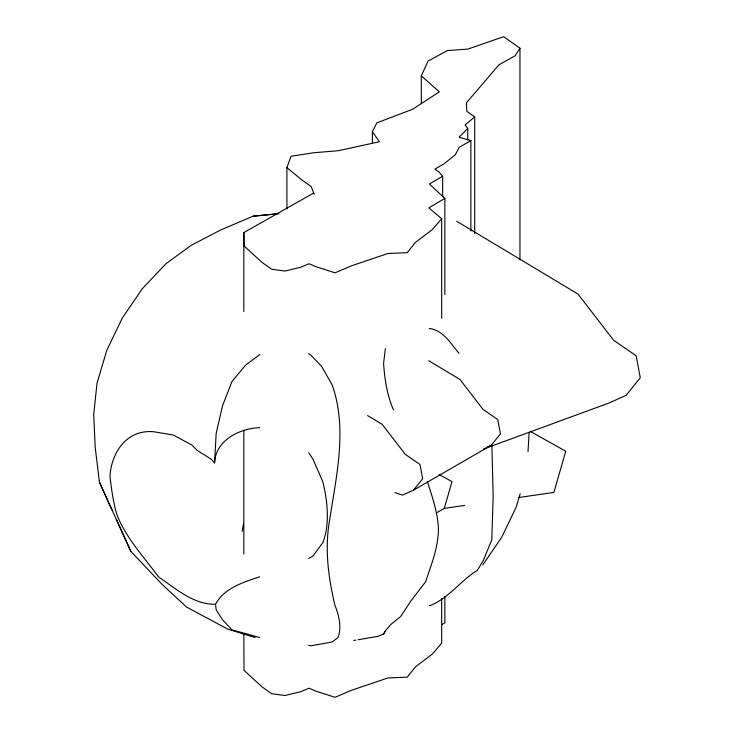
<?xml version="1.0" encoding="UTF-8"?>
<svg xmlns="http://www.w3.org/2000/svg" width="734" height="734" viewBox="0 0 734 734"><rect width="100%" height="100%" fill="white"/><g stroke="black" fill="none" stroke-linecap="round" stroke-linejoin="round"><path stroke-width="1.1" d="M529.141 432.445L528.003 451.731M259.689 637.525L232.008 629.864L222.475 619.707L216.172 609.826L215.53 604.311C193.381 604.623 176.041 588.705 158.737 577.107L158.535 576.878C143.791 556.877 126.019 537.976 116.853 514.607C113.265 502.047 111.366 489.092 109.972 476.127C111.531 452.08 126.945 429.298 153.718 431.739L173.362 435.033L191.923 445.07L197.18 450.392L211.328 459.319L214.576 462.906L216.172 433.372L222.475 405.92L232.008 381.423L245.56 365.147L259.882 354.54M385.35 348.696L383.588 363.413C384.644 379.239 387.057 395.25 393.47 409.856M214.576 462.906C215.328 440.519 239.642 428.261 259.689 427.656M242.11 531.398L243.532 523.764M436.4 512.91L444.281 508.368L451.988 481.614L439.07 474.467M520.158 493.835L516.259 506.983L501.762 537.16L482.871 564.813M215.53 604.311C223.861 588.191 243.504 582.172 259.689 576.777M286.911 208.786L286.911 167.6L291.077 156.25L313.721 152.755L338.19 150.727L379.395 141.763L372.395 131.67L376.836 122.862L412.508 109.311L439.327 91.878L421.298 75.85L428.069 61.087L447.373 50.573L467.852 49.114L503.671 36.7L519.966 48.224L519.966 259.882M519.966 48.224L515.158 55.756L498.982 64.794L466.402 102.852L466.852 111.348L474.714 116.908L474.714 233.614M385.35 631.295L383.588 634.02L385.35 630.864L390.846 624.423L400.571 616.588L410.976 600.825L425.592 581.814C431.225 564.969 438.06 547.968 438.437 529.966C438.051 513.204 432.381 497.184 427.289 481.394M394.956 492.578L402.406 495.138L413.481 490.174L422.665 478.733L419.976 464.448L405.324 454.364L382.185 424.362L367.56 415.582M413.481 490.174L491.257 445.272L500.441 433.831L497.753 419.545L483.091 409.462L459.952 379.46L428.766 360.733M470.87 230.99L470.87 140.607L459.19 147.35L455.337 154.7L444.208 163.719L434.959 169.086L438.969 171.921L442.666 176.243L429.381 183.995L444.859 198.391L428.83 207.869L441.684 218.704L432.326 229.604L415.407 242.413L407.214 252.707L387.947 253.487L351.329 265.864L335.053 272.828L315.712 266.598L309.042 263.735L300.766 267.222L284.93 271.057L271.69 269.25L262.185 262.524L244.027 245.899L243.835 232.577L313.134 193.345L314.17 194.079L311.198 186.583L301.94 180.032L286.911 167.6M474.714 116.908L465.099 124.927L467.76 128.45L459.062 137.24L470.87 140.607M441.951 624.579L444.859 622.863L444.859 596.549M308.647 558.501L313.06 555.913L322.859 542.536A96.934 48.178 66.1 0 0 322.694 481.366L312.721 458.649L308.647 452.704M429.326 605.825C448.428 598.852 460.291 580.741 477.357 570.336L483.348 560.4L491.771 539.903L493.175 496.936L491.89 444.969M487.229 447.079L491.257 445.272M277.507 213.778L253.074 216.2L220.613 230.008L191.262 245.257L166.012 263.671L142.488 288.508L122.284 318.07L106.779 350.347L97.035 383.139L93.713 414.215L95.181 447.263L99.457 482.284L111.99 509.974M383.588 634.02L378.175 636.323L358.174 639.727M483.403 449.052L609.11 402.975L626.157 395.332L640.287 377.726L636.149 355.761L613.606 340.246L578.007 294.077L456.731 221.292M353.724 640.479L355.953 640.103M444.281 508.368L464.613 505.405M518.855 497.505L553.886 492.404L565.74 451.245L530.232 431.344M253.074 216.2L279.003 213.695M308.647 645.342L311.216 645.792L332.19 641.947L338.035 637.607C341.897 627.075 338.86 615.138 334.842 605.018C328.327 577.346 324.584 548.977 329.538 520.571C336.245 476.109 347.687 428.904 332.19 384.946L321.712 366.55L311.216 355.458L308.647 353.623M255.047 637.543L227.696 629.093L186.491 607.009L161.975 584.273L130.817 551.344L99.457 482.284M429.326 328.493C443.29 330.181 450.713 343.558 458.989 353.293M116.357 519.378L130.817 551.344M467.76 128.45L467.76 139.891M444.859 198.391L444.859 294.499M442.666 176.243L442.666 196.84M441.684 218.704L441.684 318.244M441.684 598.549L441.684 643.168L432.326 654.077L415.407 666.885L407.214 677.17L387.947 677.95L351.329 690.336L335.053 697.3L315.712 691.061L309.042 688.198L300.766 691.694L284.93 695.52L271.69 693.713L262.185 686.996L244.027 670.362L243.835 634.158M421.298 75.85L421.298 103.31M372.395 131.67L372.395 143.112M243.835 232.577L243.835 311.519M243.835 430.509L243.835 554.069"/></g></svg>
